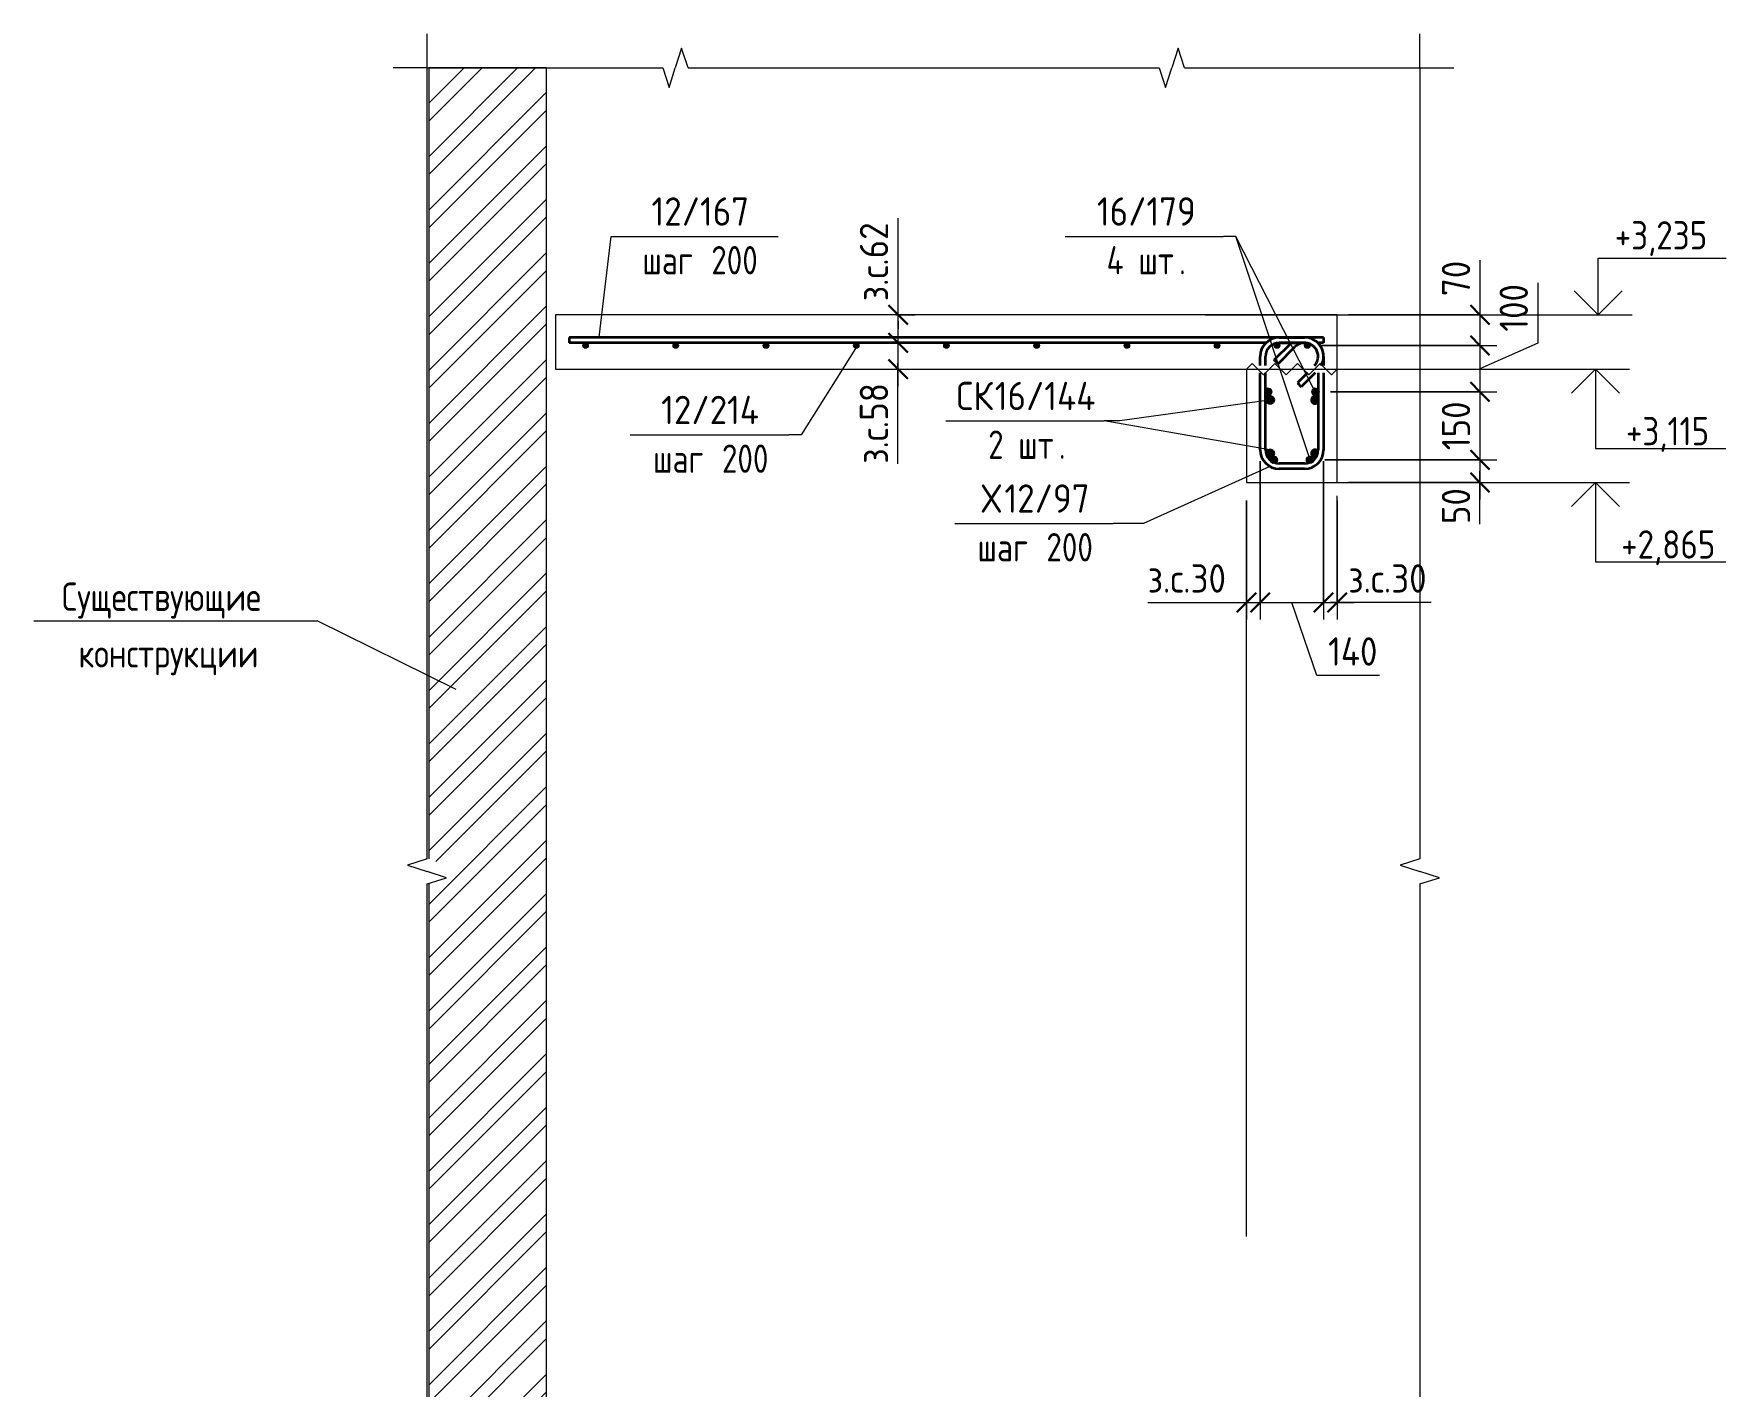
# Model space of a CAD drawing. Header units: millimetres. Extents: x -39853 to 12393, y -4903 to 80275.
# Drawn here: x 1553 to 5289, y 871 to 3855 of the extents above; entities that cross this region are included whole.
import ezdxf

# ---------------------------------------------------------------- set-up
doc = ezdxf.new("R2010")
doc.units = ezdxf.units.MM
for name, color, linetype, lineweight in [('AA_Dim', 7, 'Continuous', 9), ('AA_Dim-25', 7, 'Continuous', 9), ('AA_Linii', 7, 'Continuous', 9), ('AA_Oformlenie', 7, 'Continuous', 9), ('AA_Vinoska', 7, 'Continuous', 9), ('AA_Visotnaya otmetka', 7, 'Continuous', 9), ('AF_Perekritie_Опалубка', 253, 'Continuous', 20), ('AF_Stena_Опалубка', 253, 'Continuous', 20), ('KR_Armatura', 7, 'Continuous', 20), ('KR_Armatura_Tonkie', 7, 'Continuous', 20)]:
    doc.layers.add(name, color=color, linetype=linetype, lineweight=lineweight)
doc.styles.add('GOST Common_1', font='GOST Common.ttf', dxfattribs={"width": 0.85, "height": 62.5})
doc.styles.add('ISOCPEUR_6', font='isocpeur.ttf', dxfattribs={"width": 0.9, "height": 62.5})
doc.styles.add('ISOCPEUR_7', font='isocpeur.ttf', dxfattribs={"width": 0.8, "height": 62.5})
doc.styles.add('ISOCPEUR_8', font='isocpeur.ttf', dxfattribs={"width": 0.85, "height": 62.5})
doc.dimstyles.new('00_Точн_3_знака__прозр__2', dxfattribs={"dimscale": 304.8, "dimtxt": 62.248823, "dimasz": 0.139436, "dimexe": 0.123031, "dimexo": 0.082021, "dimgap": 0.008202, "dimtad": 1, "dimdec": 3, "dimrnd": 0.001, "dimdsep": 46, "dimtxsty": 'ISOCPEUR_6', "dimblk1": 'OBLIQUE', "dimblk2": 'OBLIQUE', "dimsah": 1, "dimcen": 0.09, "dimdle": 0.123031, "dimazin": 0, "dimtfac": 1, "dimtdec": 4, "dimtix": 1, "dimtmove": 1, "dimatfit": 3, "dimfxl": 1, "dimtvp": 1, "dimtolj": 1, "dimtzin": 0, "dimlwd": 18, "dimlwe": 18, "dimarcsym": 2})
doc.dimstyles.new('05_Округл_5мм__прозр__2', dxfattribs={"dimscale": 304.8, "dimtxt": 62.248823, "dimasz": 0.139436, "dimexe": 0.123031, "dimexo": 0.082021, "dimgap": 0.008202, "dimtad": 1, "dimdec": 0, "dimrnd": 5, "dimdsep": 46, "dimtxsty": 'ISOCPEUR_6', "dimblk1": 'OBLIQUE', "dimblk2": 'OBLIQUE', "dimsah": 1, "dimcen": 0.09, "dimdle": 0.123031, "dimazin": 0, "dimtfac": 1, "dimtdec": 4, "dimtix": 1, "dimtmove": 1, "dimatfit": 3, "dimfxl": 1, "dimtvp": 1, "dimtolj": 1, "dimtzin": 0, "dimlwd": 18, "dimlwe": 18, "dimarcsym": 2})
doc.dimstyles.new('05_Округл_5мм__прозр__3', dxfattribs={"dimscale": 304.8, "dimtxt": 62.248823, "dimasz": 0.139436, "dimexe": 0.123031, "dimexo": 0.082021, "dimgap": 0.008202, "dimtad": 1, "dimdec": 0, "dimrnd": 5, "dimdsep": 46, "dimtxsty": 'ISOCPEUR_6', "dimblk1": 'OBLIQUE', "dimblk2": 'OBLIQUE', "dimsah": 1, "dimcen": 0.09, "dimdle": 0.123031, "dimazin": 0, "dimtfac": 1, "dimtdec": 4, "dimtix": 1, "dimtmove": 0, "dimatfit": 3, "dimfxl": 1, "dimtvp": 1, "dimtolj": 1, "dimtzin": 0, "dimlwd": 18, "dimlwe": 18, "dimarcsym": 2})

# ---------------------------------------------------------------- blocks, each defined once
blk = doc.blocks.new('231_Отверстие прямоугольное в стене _Окно_Стена_ - Отверстие прямоугольное с обрамлением-4186206-2-2 Армирование')
at = {"layer": 'AA_Linii'}
for p, q in [((-77050, 2749.1), (-77050, 2835.2)), ((-77250, 2559), (-77250, 2598.4)), ((-77250, 1200.7), (-77250, 2559))]:
    blk.add_line(p, q, dxfattribs=at)
blk = doc.blocks.new('011_Прямоугольник обрыва _ЭлУзла_ - 011_Прямоугольник обрыва _ЭлУзла_-4146452-2-2 Армирование')
at = {"layer": 'AA_Oformlenie'}
for p, q in [((-79058.8, 2034.6), (-79058.8, 3780)), ((-79058.8, 3780), (-78538.4, 3780)), ((-78482.8, 3780), (-77442.7, 3780)), ((-77387, 3780), (-76867.3, 3780)), ((-76867.3, 3780), (-76867.3, 2034.6)), ((-79058.8, -1512.6), (-79058.8, 1978.9)), ((-76867.3, 1978.9), (-76867.3, -1512.6)), ((-79058.8, -3314.3), (-79058.8, -1568.2)), ((-76867.3, -1568.2), (-76867.3, -3314.3)), ((-78538.4, -3314.3), (-79058.8, -3314.3)), ((-77442.7, -3314.3), (-78482.8, -3314.3)), ((-76867.3, -3314.3), (-77387, -3314.3))]:
    blk.add_line(p, q, dxfattribs=at)
blk = doc.blocks.new('Последовательность узлов - 3мм масшт20 маскировка-904226-2-2 Армирование')
at = {"layer": 'AA_Oformlenie'}
for p, q in [((-77249.956293, -2810), (-77237.456293, -2797.5)), ((-77237.456293, -2797.5), (-77212.456293, -2822.5)), ((-77199.956293, -2810), (-77187.456293, -2797.5)), ((-77187.456293, -2797.5), (-77162.456293, -2822.5)), ((-77149.956293, -2810), (-77137.456293, -2797.5)), ((-77137.456293, -2797.5), (-77112.456293, -2822.5)), ((-77099.956293, -2810), (-77087.456293, -2797.5)), ((-77087.456293, -2797.5), (-77062.456293, -2822.5)), ((-77199.956293, -2810), (-77212.456293, -2822.5)), ((-77149.956293, -2810), (-77162.456293, -2822.5)), ((-77099.956293, -2810), (-77112.456293, -2822.5)), ((-77049.956293, -2810), (-77062.456293, -2822.5))]:
    blk.add_line(p, q, dxfattribs=at)
blk = doc.blocks.new('DIMBLOCK126-2-2 Армирование')
at = {"layer": 'AA_Dim-25', "lineweight": 30}
for p, q in [((3461.1, 3173), (3439.8, 3194.3)), ((3461.1, 3173), (3482.3, 3151.8)), ((3461.1, 3115), (3439.8, 3136.3)), ((3461.1, 3115), (3482.3, 3093.8))]:
    blk.add_line(p, q, dxfattribs=at)
at = {"layer": 'AA_Dim-25', "lineweight": 18}
for p, q in [((3461.1, 3077.5), (3461.1, 3210.5)), ((3536.6, 3173), (3423.6, 3173)), ((3460.7, 3114.4), (3461.1, 3144)), ((3461.1, 3173), (3536.6, 3173)), ((3456, 3115), (3498.6, 3115)), ((3461.1, 3115), (3456, 3115)), ((3460.7, 2906.3), (3460.7, 3114.4))]:
    blk.add_line(p, q, dxfattribs=at)
at = {"layer": 'AA_Dim-25', "color": 0, "lineweight": 18, "insert": (3376.5, 2906.3), "char_height": 62.5, "width": 219.786, "attachment_point": 1, "rotation": 90, "line_spacing_factor": 1.149209, "style": 'ISOCPEUR_6'}
blk.add_mtext('з.с.58', dxfattribs=at)
blk = doc.blocks.new('_Oblique')
at = {"color": 0, "linetype": 'ByBlock', "lineweight": -2}
blk.add_line((-0.5, -0.5), (0.5, 0.5), dxfattribs=at)
blk = doc.blocks.new('DIMBLOCK127-2-2 Армирование')
at = {"layer": 'AA_Dim-25', "lineweight": 18}
for p, q in [((3460.7, 3448.2), (3460.7, 3240)), ((3461.1, 3135.5), (3461.1, 3272.5)), ((3456, 3235), (3498.6, 3235)), ((3461.1, 3235), (3456, 3235)), ((3460.7, 3240), (3461.1, 3204)), ((3456, 3173), (3498.6, 3173)), ((3461.1, 3173), (3456, 3173))]:
    blk.add_line(p, q, dxfattribs=at)
at = {"layer": 'AA_Dim-25', "lineweight": 30}
for p, q in [((3461.1, 3235), (3439.8, 3256.3)), ((3461.1, 3235), (3482.3, 3213.8)), ((3461.1, 3173), (3439.8, 3194.3)), ((3461.1, 3173), (3482.3, 3151.8))]:
    blk.add_line(p, q, dxfattribs=at)
at = {"layer": 'AA_Dim-25', "color": 0, "lineweight": 18, "insert": (3376.5, 3265), "char_height": 62.5, "width": 219.786, "attachment_point": 1, "rotation": 90, "line_spacing_factor": 1.149209, "style": 'ISOCPEUR_6'}
blk.add_mtext('з.с.62', dxfattribs=at)
blk = doc.blocks.new('010_Текст с выноской - Текст 2 строки-4146435-2-2 Армирование')
at = {"layer": 'AA_Vinoska'}
blk.add_line((-79926.6, 2559.4), (-79301.6, 2559.4), dxfattribs=at)
blk = doc.blocks.new('DIMBLOCK135-2-2 Армирование')
at = {"layer": 'AA_Dim-25', "lineweight": 18}
for p, q in [((4745.3, 3355.3), (4745.3, 3251.3)), ((4745.3, 3272.5), (4745.3, 3167)), ((4745.3, 3251.3), (4745.3, 3201)), ((4455.1, 3235), (4782.8, 3235)), ((4745.3, 3235), (4455.1, 3235)), ((4395.1, 3167), (4782.8, 3167)), ((4745.3, 3167), (4395.1, 3167))]:
    blk.add_line(p, q, dxfattribs=at)
at = {"layer": 'AA_Dim-25', "lineweight": 30}
for p, q in [((4745.3, 3235), (4724, 3256.3)), ((4745.3, 3235), (4766.5, 3213.8)), ((4745.3, 3167), (4724, 3188.3)), ((4745.3, 3167), (4766.5, 3145.8))]:
    blk.add_line(p, q, dxfattribs=at)
at = {"layer": 'AA_Dim-25', "color": 0, "lineweight": 18, "insert": (4661.1, 3276.3), "char_height": 62.5, "width": 94.81, "attachment_point": 1, "rotation": 90, "line_spacing_factor": 1.149209, "style": 'ISOCPEUR_6'}
blk.add_mtext('70', dxfattribs=at)
blk = doc.blocks.new('DIMBLOCK136-2-2 Армирование')
at = {"layer": 'AA_Dim-25', "lineweight": 18}
for p, q in [((4872.8, 3305.4), (4872.8, 3172.6)), ((4395.1, 3167), (4782.8, 3167)), ((4745.3, 3167), (4395.1, 3167)), ((4872.8, 3172.6), (4745.3, 3116)), ((4745.3, 3167), (4745.3, 3065)), ((4415.1, 3065), (4782.8, 3065)), ((4745.3, 3065), (4415.1, 3065))]:
    blk.add_line(p, q, dxfattribs=at)
at = {"layer": 'AA_Dim-25', "lineweight": 30}
for p, q in [((4745.3, 3167), (4724, 3188.3)), ((4745.3, 3167), (4766.5, 3145.8)), ((4745.3, 3065), (4724, 3086.3)), ((4745.3, 3065), (4766.5, 3043.8))]:
    blk.add_line(p, q, dxfattribs=at)
at = {"layer": 'AA_Dim-25', "color": 0, "lineweight": 18, "insert": (4788.6, 3197.6), "char_height": 62.5, "width": 129.286, "attachment_point": 1, "rotation": 90, "line_spacing_factor": 1.149209, "style": 'ISOCPEUR_6'}
blk.add_mtext('100', dxfattribs=at)
blk = doc.blocks.new('DIMBLOCK137-2-2 Армирование')
at = {"layer": 'AA_Dim-25', "lineweight": 18}
for p, q in [((4415.1, 3065), (4782.8, 3065)), ((4745.3, 3065), (4415.1, 3065)), ((4745.3, 3065), (4745.3, 2915)), ((4403.1, 2915), (4782.8, 2915)), ((4745.3, 2915), (4403.1, 2915))]:
    blk.add_line(p, q, dxfattribs=at)
at = {"layer": 'AA_Dim-25', "lineweight": 30}
for p, q in [((4745.3, 3065), (4724, 3086.3)), ((4745.3, 3065), (4766.5, 3043.8)), ((4745.3, 2915), (4724, 2936.3)), ((4745.3, 2915), (4766.5, 2893.8))]:
    blk.add_line(p, q, dxfattribs=at)
at = {"layer": 'AA_Dim-25', "color": 0, "lineweight": 18, "insert": (4661.1, 2936.1), "char_height": 62.5, "width": 129.286, "attachment_point": 1, "rotation": 90, "line_spacing_factor": 1.149209, "style": 'ISOCPEUR_6'}
blk.add_mtext('150', dxfattribs=at)
blk = doc.blocks.new('DIMBLOCK138-2-2 Армирование')
at = {"layer": 'AA_Dim-25', "lineweight": 18}
for p, q in [((4403.1, 2915), (4782.8, 2915)), ((4745.3, 2915), (4403.1, 2915)), ((4745.3, 2915), (4745.3, 2827.5)), ((4745.3, 2876.9), (4745.3, 2890)), ((4745.3, 2772.9), (4745.3, 2876.9)), ((4455.1, 2865), (4782.8, 2865)), ((4745.3, 2865), (4455.1, 2865))]:
    blk.add_line(p, q, dxfattribs=at)
at = {"layer": 'AA_Dim-25', "lineweight": 30}
for p, q in [((4745.3, 2915), (4724, 2936.3)), ((4745.3, 2915), (4766.5, 2893.8)), ((4745.3, 2865), (4724, 2886.3)), ((4745.3, 2865), (4766.5, 2843.8))]:
    blk.add_line(p, q, dxfattribs=at)
at = {"layer": 'AA_Dim-25', "color": 0, "lineweight": 18, "insert": (4661.1, 2772.9), "char_height": 62.5, "width": 94.81, "attachment_point": 1, "rotation": 90, "line_spacing_factor": 1.149209, "style": 'ISOCPEUR_6'}
blk.add_mtext('50', dxfattribs=at)
blk = doc.blocks.new('DIMBLOCK139-2-2 Армирование')
at = {"layer": 'AA_Dim-25', "lineweight": 18}
for p, q in [((4260.1, 2912), (4260.1, 2562.6)), ((4260.1, 2600.1), (4260.1, 2912)), ((4230.1, 2824.8), (4230.1, 2562.6)), ((4230.1, 2600.1), (4230.1, 2824.8)), ((4011.9, 2600.1), (4220, 2600.1)), ((4192.6, 2600.1), (4260.1, 2600.1)), ((4220, 2600.1), (4245.1, 2600.1))]:
    blk.add_line(p, q, dxfattribs=at)
at = {"layer": 'AA_Dim-25', "lineweight": 30}
for p, q in [((4230.1, 2600.1), (4251.4, 2621.4)), ((4260.1, 2600.1), (4281.4, 2621.4)), ((4230.1, 2600.1), (4208.9, 2578.9)), ((4260.1, 2600.1), (4238.9, 2578.9))]:
    blk.add_line(p, q, dxfattribs=at)
at = {"layer": 'AA_Dim-25', "color": 0, "lineweight": 18, "insert": (4011.9, 2684.3), "char_height": 62.5, "width": 219.786, "attachment_point": 1, "line_spacing_factor": 1.149209, "style": 'ISOCPEUR_6'}
blk.add_mtext('з.с.30', dxfattribs=at)
blk = doc.blocks.new('DIMBLOCK140-2-2 Армирование')
at = {"layer": 'AA_Dim-25', "lineweight": 18}
for p, q in [((4260.1, 2912), (4260.1, 2562.6)), ((4260.1, 2600.1), (4260.1, 2912)), ((4400.1, 2912), (4400.1, 2562.6)), ((4400.1, 2600.1), (4400.1, 2912)), ((4260.1, 2600.1), (4400.1, 2600.1)), ((4385, 2439), (4330.1, 2600.1)), ((4523.8, 2439), (4385, 2439))]:
    blk.add_line(p, q, dxfattribs=at)
at = {"layer": 'AA_Dim-25', "lineweight": 30}
for p, q in [((4260.1, 2600.1), (4281.4, 2621.4)), ((4400.1, 2600.1), (4421.4, 2621.4)), ((4260.1, 2600.1), (4238.9, 2578.9)), ((4400.1, 2600.1), (4378.9, 2578.9))]:
    blk.add_line(p, q, dxfattribs=at)
at = {"layer": 'AA_Dim-25', "color": 0, "lineweight": 18, "insert": (4410, 2523.2), "char_height": 62.5, "width": 136.469, "attachment_point": 1, "line_spacing_factor": 1.149209, "style": 'ISOCPEUR_6'}
blk.add_mtext('140', dxfattribs=at)
blk = doc.blocks.new('DIMBLOCK141-2-2 Армирование')
at = {"layer": 'AA_Dim-25', "lineweight": 18}
for p, q in [((4400.1, 2912), (4400.1, 2562.6)), ((4400.1, 2600.1), (4400.1, 2912)), ((4430.1, 2824.8), (4430.1, 2562.6)), ((4430.1, 2600.1), (4430.1, 2824.8)), ((4400.1, 2600.1), (4467.6, 2600.1)), ((4429.7, 2600.1), (4415.1, 2600.1)), ((4637.9, 2600.1), (4429.7, 2600.1))]:
    blk.add_line(p, q, dxfattribs=at)
at = {"layer": 'AA_Dim-25', "lineweight": 30}
for p, q in [((4400.1, 2600.1), (4421.4, 2621.4)), ((4430.1, 2600.1), (4451.4, 2621.4)), ((4400.1, 2600.1), (4378.9, 2578.9)), ((4430.1, 2600.1), (4408.9, 2578.9))]:
    blk.add_line(p, q, dxfattribs=at)
at = {"layer": 'AA_Dim-25', "color": 0, "lineweight": 18, "insert": (4454.7, 2684.3), "char_height": 62.5, "width": 219.786, "attachment_point": 1, "line_spacing_factor": 1.149209, "style": 'ISOCPEUR_6'}
blk.add_mtext('з.с.30', dxfattribs=at)
blk = doc.blocks.new('042_М_Арматуры - Диам длина поз _ Комментарий-3662934-2-2 Армирование')
at = {"layer": 'AA_Vinoska'}
blk.add_line((-77986.3, -2667.2), (-77636.3, -2667.2), dxfattribs=at)
blk = doc.blocks.new('Высотные отметки - Стрелка вниз высокая-400290-2-2 Армирование')
at = {"layer": 'AA_Vinoska'}
for p, q in [((-76554.8, 2865), (-76404.8, 2865)), ((-76479.8, 2865), (-76532.8, 2812)), ((-76479.8, 2865), (-76479.8, 2690)), ((-76479.8, 2865), (-76426.8, 2812)), ((-76479.8, 2690), (-76192.3, 2690))]:
    blk.add_line(p, q, dxfattribs=at)
blk = doc.blocks.new('Высотные отметки - Стрелка вверх-400292-2-2 Армирование')
at = {"layer": 'AA_Vinoska'}
for p, q in [((-76526.3, 460), (-76243.8, 460)), ((-76526.3, 335), (-76526.3, 460)), ((-76526.3, 335), (-76579.3, 388)), ((-76526.3, 335), (-76473.2, 388)), ((-76601.3, 335), (-76451.3, 335))]:
    blk.add_line(p, q, dxfattribs=at)

msp = doc.modelspace()

# ---------------------------------------------------------------- hatches: boundary and pattern name
at = {"layer": 'AA_Oformlenie'}
h = msp.add_hatch(dxfattribs=at)
h.set_pattern_fill('FP_15', color=250, style=0, pattern_type=2)
h.set_pattern_definition([(45, (5441.71, 825), (-58.9331, 58.9331), []), (45, (5481, 825), (-58.9331, 58.9331), [])])
h.paths.add_polyline_path([(2425.1073, -3314.3051), (2685.1073, -3314.3051), (2685.1073, 3780), (2425.1073, 3780), (2425.1073, 2034.5781), (2440.9132, 2034.5781), (2440.9132, 2006.4237), (2425.1073, 2006.4237), (2425.1073, 2005.2106), (2464.5881, 1992.6737), (2425.1073, 1980.1369), (2425.1073, -1512.5745), (2440.9132, -1512.5745), (2440.9132, -1540.7288), (2425.1073, -1540.7288), (2425.1073, -1541.942), (2464.5881, -1554.4788), (2425.1073, -1567.0157), (2425.1073, -3310.4847)])
at = {"layer": 'KR_Armatura'}
h = msp.add_hatch(color=256, dxfattribs=at)
edge = h.paths.add_edge_path()
edge.add_arc((2771.1073, 3167), 6, 0, 360)
for points in [[(2768.1073, 3161.8038), (2774.1073, 3161.8038), (2777.1073, 3167), (2774.1073, 3172.1962), (2768.1073, 3172.1962), (2765.1073, 3167)], [(2967.2323, 3161.8038), (2973.2323, 3161.8038), (2976.2323, 3167), (2973.2323, 3172.1962), (2967.2323, 3172.1962), (2964.2323, 3167)], [(3166.3573, 3161.8038), (3172.3573, 3161.8038), (3175.3573, 3167), (3172.3573, 3172.1962), (3166.3573, 3172.1962), (3163.3573, 3167)], [(3365.4823, 3161.8038), (3371.4823, 3161.8038), (3374.4823, 3167), (3371.4823, 3172.1962), (3365.4823, 3172.1962), (3362.4823, 3167)], [(3564.6073, 3161.8038), (3570.6073, 3161.8038), (3573.6073, 3167), (3570.6073, 3172.1962), (3564.6073, 3172.1962), (3561.6073, 3167)], [(3763.7323, 3161.8038), (3769.7323, 3161.8038), (3772.7323, 3167), (3769.7323, 3172.1962), (3763.7323, 3172.1962), (3760.7323, 3167)], [(3962.8573, 3161.8038), (3968.8573, 3161.8038), (3971.8573, 3167), (3968.8573, 3172.1962), (3962.8573, 3172.1962), (3959.8573, 3167)], [(4161.9823, 3161.8038), (4167.9823, 3161.8038), (4170.9823, 3167), (4167.9823, 3172.1962), (4161.9823, 3172.1962), (4158.9823, 3167)], [(4294.3224, 3161.8038), (4300.3224, 3161.8038), (4303.3224, 3167), (4300.3224, 3172.1962), (4294.3224, 3172.1962), (4291.3224, 3167)], [(4361.1073, 3161.8038), (4367.1073, 3161.8038), (4370.1073, 3167), (4367.1073, 3172.1962), (4361.1073, 3172.1962), (4358.1073, 3167)], [(4276.3271, 3057.2006), (4283.0952, 3058.7453), (4286.1073, 3065), (4283.0952, 3071.2547), (4276.3271, 3072.7994), (4270.8995, 3068.4711), (4270.8995, 3061.5289)], [(4380.3271, 3057.2006), (4387.0952, 3058.7453), (4390.1073, 3065), (4387.0952, 3071.2547), (4380.3271, 3072.7994), (4374.8995, 3068.4711), (4374.8995, 3061.5289)], [(4288.3271, 2907.2006), (4295.0952, 2908.7453), (4298.1073, 2915), (4295.0952, 2921.2547), (4288.3271, 2922.7994), (4282.8995, 2918.4711), (4282.8995, 2911.5289)], [(4368.3271, 2907.2006), (4375.0952, 2908.7453), (4378.1073, 2915), (4375.0952, 2921.2547), (4368.3271, 2922.7994), (4362.8995, 2918.4711), (4362.8995, 2911.5289)]]:
    msp.add_hatch(color=256, dxfattribs=at).paths.add_polyline_path(points)
h = msp.add_hatch(color=256, dxfattribs=at)
edge = h.paths.add_edge_path()
edge.add_arc((2970.2323, 3167), 6, 0, 360)
h = msp.add_hatch(color=256, dxfattribs=at)
edge = h.paths.add_edge_path()
edge.add_arc((3169.3573, 3167), 6, 0, 360)
h = msp.add_hatch(color=256, dxfattribs=at)
edge = h.paths.add_edge_path()
edge.add_arc((3368.4823, 3167), 6, 0, 360)
h = msp.add_hatch(color=256, dxfattribs=at)
edge = h.paths.add_edge_path()
edge.add_arc((3567.6073, 3167), 6, 0, 360)
h = msp.add_hatch(color=256, dxfattribs=at)
edge = h.paths.add_edge_path()
edge.add_arc((3766.7323, 3167), 6, 0, 360)
h = msp.add_hatch(color=256, dxfattribs=at)
edge = h.paths.add_edge_path()
edge.add_arc((3965.8573, 3167), 6, 0, 360)
h = msp.add_hatch(color=256, dxfattribs=at)
edge = h.paths.add_edge_path()
edge.add_arc((4164.9823, 3167), 6, 0, 360)
h = msp.add_hatch(color=256, dxfattribs=at)
edge = h.paths.add_edge_path()
edge.add_arc((4297.3224, 3167), 6, 0, 360)
h = msp.add_hatch(color=256, dxfattribs=at)
edge = h.paths.add_edge_path()
edge.add_arc((4364.1073, 3167), 6, 0, 360)
h = msp.add_hatch(color=256, dxfattribs=at)
edge = h.paths.add_edge_path()
edge.add_arc((4278.1073, 3065), 8, 0, 360)
h = msp.add_hatch(color=256, dxfattribs=at)
edge = h.paths.add_edge_path()
edge.add_arc((4382.1073, 3065), 8, 0, 360)
h = msp.add_hatch(color=256, dxfattribs=at)
edge = h.paths.add_edge_path()
edge.add_arc((4290.1073, 2915), 8, 0, 360)
h = msp.add_hatch(color=256, dxfattribs=at)
edge = h.paths.add_edge_path()
edge.add_arc((4370.1073, 2915), 8, 0, 360)
at = {"layer": 'KR_Armatura_Tonkie', "lineweight": 35}
h = msp.add_hatch(color=256, dxfattribs=at)
edge = h.paths.add_edge_path()
edge.add_arc((4282.1073, 3047.1006), 8, 0, 360)
for points in [[(4285.5783, 3039.8928), (4289.9067, 3045.3204), (4288.3619, 3052.0885), (4282.1073, 3055.1006), (4275.8526, 3052.0885), (4274.3078, 3045.3204), (4278.6362, 3039.8928)], [(4377.6362, 3039.8928), (4384.6603, 3039.9956), (4388.1073, 3044.318), (4388.1073, 3048.8229), (4387.3619, 3052.0885), (4381.1073, 3055.1006), (4374.8526, 3052.0885), (4373.3078, 3045.3204)], [(4278.6362, 2921.7922), (4285.5783, 2921.7922), (4289.9067, 2927.2198), (4288.3619, 2933.9879), (4282.1073, 2937), (4275.8526, 2933.9879), (4274.3078, 2927.2198), (4278.4705, 2922)], [(4383.9286, 2921.7922), (4384.088, 2922), (4387.085, 2929.2354), (4387.5831, 2933.0187), (4387.085, 2934.1213), (4381.1073, 2937), (4374.8526, 2933.9879), (4373.3078, 2927.2198), (4377.6362, 2921.7922), (4379.3205, 2921.7922)]]:
    msp.add_hatch(color=256, dxfattribs=at).paths.add_polyline_path(points)
h = msp.add_hatch(color=256, dxfattribs=at)
edge = h.paths.add_edge_path()
edge.add_arc((4381.1073, 3047.1006), 8, 90, 337.6442801)
edge.add_line((4388.506, 3044.0577), (4381.1073, 3047.1006))
edge.add_line((4381.1073, 3047.1006), (4381.1073, 3055.1006))
h = msp.add_hatch(color=256, dxfattribs=at)
edge = h.paths.add_edge_path()
edge.add_arc((4381.1073, 3047.1006), 8, 13.7572786, 90)
edge.add_line((4381.1073, 3055.1006), (4381.1073, 3047.1006))
edge.add_line((4381.1073, 3047.1006), (4388.8778, 3049.0031))
h = msp.add_hatch(color=256, dxfattribs=at)
edge = h.paths.add_edge_path()
edge.add_arc((4282.1073, 2929), 8, 0, 360)
h = msp.add_hatch(color=256, dxfattribs=at)
edge = h.paths.add_edge_path()
edge.add_arc((4381.1073, 2929), 8, 90, 290.9010425)
edge.add_line((4383.9613, 2921.5264), (4381.1073, 2929))
edge.add_line((4381.1073, 2929), (4381.1073, 2937))
h = msp.add_hatch(color=256, dxfattribs=at)
edge = h.paths.add_edge_path()
edge.add_arc((4381.1073, 2929), 8, 31.2070147, 90)
edge.add_line((4381.1073, 2937), (4381.1073, 2929))
edge.add_line((4381.1073, 2929), (4387.9497, 2933.1451))

# ---------------------------------------------------------------- linework, layer by layer
at = {"layer": 'AA_Linii'}
for p, q in [((2425.1073, 3780), (2425.1073, 2034.5781)), ((2685.1073, 3780), (2425.1073, 3780)), ((2685.1073, -3314.3051), (2685.1073, 3780)), ((2425.1073, 2006.4237), (2425.1073, 2005.2106)), ((2425.1073, 1980.1369), (2425.1073, -1512.5745))]:
    msp.add_line(p, q, dxfattribs=at)
at = {"layer": 'AA_Vinoska'}
for p, q in [((2421.2868, 3780), (2421.2868, 3855)), ((4612.7361, 3780), (4612.7361, 3855)), ((2983.2263, 3823.3251), (2969.1492, 3780)), ((2997.3035, 3780), (2983.2263, 3823.3251)), ((4078.951, 3823.3251), (4064.8738, 3780)), ((4093.0281, 3780), (4078.951, 3823.3251)), ((2421.2868, 3780), (2346.2868, 3780)), ((2941.6492, 3780), (2955.3992, 3736.6987)), ((2955.3992, 3736.6987), (2969.1492, 3780)), ((4037.3738, 3780), (4051.1238, 3736.6987)), ((4051.1238, 3736.6987), (4064.8738, 3780)), ((4612.7361, 3780), (4687.7361, 3780)), ((2801.1452, 3185.9135), (2827.9462, 3407.8276)), ((2827.9462, 3407.8276), (2846.372, 3407.8276)), ((4206.2, 3408.054), (4179.3989, 3408.054)), ((4206.2, 3407.8276), (4179.3989, 3407.8276)), ((4368.6813, 2918.9605), (4206.2, 3408.054)), ((4381.6826, 3064.8629), (4206.2, 3407.8276)), ((3367.3173, 3160.7875), (3246.7126, 2969.83)), ((4279.8081, 3046.3161), (3950.2272, 3000.6818)), ((3950.2272, 3000.6818), (3916.0015, 3000.6818)), ((4284.8786, 2936.0332), (3916.0015, 3000.6818)), ((3246.7126, 2969.83), (3219.9116, 2969.83)), ((4279.8081, 2899.2058), (4002.3928, 2774.3613)), ((4002.3928, 2774.3613), (3936.0123, 2774.3613)), ((2485.8051, 2407.9506), (2178.4473, 2559.4446)), ((2421.2868, 2034.5781), (2377.9618, 2020.5009)), ((2377.9618, 2020.5009), (2421.2868, 2006.4237)), ((4612.7361, 2034.5781), (4569.411, 2020.5009)), ((4569.411, 2020.5009), (4612.7361, 2006.4237)), ((2464.5881, 1992.6737), (2421.2868, 2006.4237)), ((2421.2868, 1978.9237), (2464.5881, 1992.6737)), ((4656.0374, 1992.6737), (4612.7361, 2006.4237)), ((4612.7361, 1978.9237), (4656.0374, 1992.6737))]:
    msp.add_line(p, q, dxfattribs=at)
at = {"layer": 'AA_Visotnaya otmetka'}
for p, q in [((4138.9324, 3235), (5006.1236, 3235)), ((4138.9324, 3235), (4138.9324, 3235)), ((4092.0572, 3115), (5000.2642, 3115)), ((4092.0572, 3115), (4092.0572, 3115)), ((4338.152, 2865), (5000.2642, 2865)), ((4338.152, 2865), (4338.152, 2865))]:
    msp.add_line(p, q, dxfattribs=at)
at = {"layer": 'AF_Perekritie_Опалубка'}
for p, q in [((4430.1073, 3235), (2705.1073, 3235)), ((2705.1073, 3235), (2705.1073, 3115)), ((4430.1073, 3115), (4430.1073, 3235)), ((2705.1073, 3115), (4230.1073, 3115))]:
    msp.add_line(p, q, dxfattribs=at)
at = {"layer": 'AF_Stena_Опалубка'}
for p, q in [((2685.1073, -3314.3051), (2685.1073, 3780)), ((4230.1073, 3115), (4230.1073, 2865)), ((4430.1073, 2865), (4430.1073, 3115)), ((4230.1073, 2865), (4430.1073, 2865))]:
    msp.add_line(p, q, dxfattribs=at)
at = {"layer": 'KR_Armatura'}
for p, q in [((2768.1073, 3172.1962), (2765.1073, 3167)), ((2765.1073, 3167), (2768.1073, 3161.8038)), ((2774.1073, 3172.1962), (2768.1073, 3172.1962)), ((2768.1073, 3161.8038), (2774.1073, 3161.8038)), ((2777.1073, 3167), (2774.1073, 3172.1962)), ((2774.1073, 3161.8038), (2777.1073, 3167)), ((2967.2323, 3172.1962), (2964.2323, 3167)), ((2964.2323, 3167), (2967.2323, 3161.8038)), ((2973.2323, 3172.1962), (2967.2323, 3172.1962)), ((2967.2323, 3161.8038), (2973.2323, 3161.8038)), ((2976.2323, 3167), (2973.2323, 3172.1962)), ((2973.2323, 3161.8038), (2976.2323, 3167)), ((3166.3573, 3172.1962), (3163.3573, 3167)), ((3163.3573, 3167), (3166.3573, 3161.8038)), ((3172.3573, 3172.1962), (3166.3573, 3172.1962)), ((3166.3573, 3161.8038), (3172.3573, 3161.8038)), ((3175.3573, 3167), (3172.3573, 3172.1962)), ((3172.3573, 3161.8038), (3175.3573, 3167)), ((3365.4823, 3172.1962), (3362.4823, 3167)), ((3362.4823, 3167), (3365.4823, 3161.8038)), ((3371.4823, 3172.1962), (3365.4823, 3172.1962)), ((3365.4823, 3161.8038), (3371.4823, 3161.8038)), ((3374.4823, 3167), (3371.4823, 3172.1962)), ((3371.4823, 3161.8038), (3374.4823, 3167)), ((3564.6073, 3172.1962), (3561.6073, 3167)), ((3561.6073, 3167), (3564.6073, 3161.8038)), ((3570.6073, 3172.1962), (3564.6073, 3172.1962)), ((3564.6073, 3161.8038), (3570.6073, 3161.8038)), ((3573.6073, 3167), (3570.6073, 3172.1962)), ((3570.6073, 3161.8038), (3573.6073, 3167)), ((3763.7323, 3172.1962), (3760.7323, 3167)), ((3760.7323, 3167), (3763.7323, 3161.8038)), ((3769.7323, 3172.1962), (3763.7323, 3172.1962)), ((3763.7323, 3161.8038), (3769.7323, 3161.8038)), ((3772.7323, 3167), (3769.7323, 3172.1962)), ((3769.7323, 3161.8038), (3772.7323, 3167)), ((3962.8573, 3172.1962), (3959.8573, 3167)), ((3959.8573, 3167), (3962.8573, 3161.8038)), ((3968.8573, 3172.1962), (3962.8573, 3172.1962)), ((3962.8573, 3161.8038), (3968.8573, 3161.8038)), ((3971.8573, 3167), (3968.8573, 3172.1962)), ((3968.8573, 3161.8038), (3971.8573, 3167)), ((4161.9823, 3172.1962), (4158.9823, 3167)), ((4158.9823, 3167), (4161.9823, 3161.8038)), ((4167.9823, 3172.1962), (4161.9823, 3172.1962)), ((4161.9823, 3161.8038), (4167.9823, 3161.8038)), ((4170.9823, 3167), (4167.9823, 3172.1962)), ((4167.9823, 3161.8038), (4170.9823, 3167)), ((4294.3224, 3172.1962), (4291.3224, 3167)), ((4291.3224, 3167), (4294.3224, 3161.8038)), ((4300.3224, 3172.1962), (4294.3224, 3172.1962)), ((4294.3224, 3161.8038), (4300.3224, 3161.8038)), ((4303.3224, 3167), (4300.3224, 3172.1962)), ((4300.3224, 3161.8038), (4303.3224, 3167)), ((4361.1073, 3172.1962), (4358.1073, 3167)), ((4358.1073, 3167), (4361.1073, 3161.8038)), ((4367.1073, 3172.1962), (4361.1073, 3172.1962)), ((4361.1073, 3161.8038), (4367.1073, 3161.8038)), ((4370.1073, 3167), (4367.1073, 3172.1962)), ((4367.1073, 3161.8038), (4370.1073, 3167)), ((4276.3271, 3072.7994), (4270.8995, 3068.4711)), ((4270.8995, 3068.4711), (4270.8995, 3061.5289)), ((4283.0952, 3071.2547), (4276.3271, 3072.7994)), ((4286.1073, 3065), (4283.0952, 3071.2547)), ((4283.0952, 3058.7453), (4286.1073, 3065)), ((4380.3271, 3072.7994), (4374.8995, 3068.4711)), ((4374.8995, 3068.4711), (4374.8995, 3061.5289)), ((4387.0952, 3071.2547), (4380.3271, 3072.7994)), ((4390.1073, 3065), (4387.0952, 3071.2547)), ((4387.0952, 3058.7453), (4390.1073, 3065)), ((4270.8995, 3061.5289), (4276.3271, 3057.2006)), ((4276.3271, 3057.2006), (4283.0952, 3058.7453)), ((4374.8995, 3061.5289), (4380.3271, 3057.2006)), ((4380.3271, 3057.2006), (4387.0952, 3058.7453)), ((4288.3271, 2922.7994), (4282.8995, 2918.4711)), ((4282.8995, 2918.4711), (4282.8995, 2911.5289)), ((4295.0952, 2921.2547), (4288.3271, 2922.7994)), ((4298.1073, 2915), (4295.0952, 2921.2547)), ((4295.0952, 2908.7453), (4298.1073, 2915)), ((4368.3271, 2922.7994), (4362.8995, 2918.4711)), ((4362.8995, 2918.4711), (4362.8995, 2911.5289)), ((4375.0952, 2921.2547), (4368.3271, 2922.7994)), ((4378.1073, 2915), (4375.0952, 2921.2547)), ((4375.0952, 2908.7453), (4378.1073, 2915)), ((4282.8995, 2911.5289), (4288.3271, 2907.2006)), ((4288.3271, 2907.2006), (4295.0952, 2908.7453)), ((4362.8995, 2911.5289), (4368.3271, 2907.2006)), ((4368.3271, 2907.2006), (4375.0952, 2908.7453))]:
    msp.add_line(p, q, dxfattribs=at)
for centre, radius in [((2771.1073, 3167), 6), ((2970.2323, 3167), 6), ((3169.3573, 3167), 6), ((3368.4823, 3167), 6), ((3567.6073, 3167), 6), ((3766.7323, 3167), 6), ((3965.8573, 3167), 6), ((4164.9823, 3167), 6), ((4297.3224, 3167), 6), ((4364.1073, 3167), 6), ((4278.1073, 3065), 8), ((4382.1073, 3065), 8), ((4290.1073, 2915), 8), ((4370.1073, 2915), 8)]:
    msp.add_circle(centre, radius, dxfattribs=at)
at = {"layer": 'KR_Armatura_Tonkie', "lineweight": 35}
for p, q in [((4400.1073, 3185), (2735.1073, 3185)), ((2735.1073, 3185), (2735.1073, 3173)), ((4302.1073, 3185), (4358.1073, 3185)), ((4400.1073, 3185), (4400.1073, 3173)), ((4272.8017, 3173), (2735.1073, 3173)), ((4260.1073, 3123), (4260.1073, 3143)), ((4272.1073, 3123), (4272.1073, 3143)), ((4291.2432, 3135.533), (4328.4088, 3172.6985)), ((4299.7285, 3127.0477), (4336.8941, 3164.2132)), ((4358.1073, 3173), (4302.1073, 3173)), ((4302.1073, 3173), (4358.1073, 3173)), ((4400.1073, 3173), (4387.4128, 3173)), ((4400.1073, 3143), (4400.1073, 3123)), ((4260.1073, 2937), (4260.1073, 3107)), ((4272.1073, 2937), (4272.1073, 3107)), ((4299.7285, 3127.0477), (4291.2432, 3135.533)), ((4364.5337, 3107), (4342.1549, 3084.6213)), ((4381.5042, 3107), (4350.6402, 3076.136)), ((4388.1073, 3107), (4388.1073, 2937)), ((4400.1073, 3107), (4400.1073, 2937)), ((4342.1549, 3084.6213), (4350.6402, 3076.136)), ((4275.8526, 3052.0885), (4274.3078, 3045.3204)), ((4274.3078, 3045.3204), (4278.6362, 3039.8928)), ((4282.1073, 3055.1006), (4275.8526, 3052.0885)), ((4278.6362, 3039.8928), (4285.5783, 3039.8928)), ((4288.3619, 3052.0885), (4282.1073, 3055.1006)), ((4285.5783, 3039.8928), (4289.9067, 3045.3204)), ((4289.9067, 3045.3204), (4288.3619, 3052.0885)), ((4374.8526, 3052.0885), (4373.3078, 3045.3204)), ((4373.3078, 3045.3204), (4377.6362, 3039.8928)), ((4381.1073, 3055.1006), (4374.8526, 3052.0885)), ((4377.6362, 3039.8928), (4384.6603, 3039.9956)), ((4387.3619, 3052.0885), (4381.1073, 3055.1006)), ((4381.1073, 3047.1006), (4381.1073, 3055.1006)), ((4381.1073, 3055.1006), (4381.1073, 3047.1006)), ((4381.1073, 3047.1006), (4388.8778, 3049.0031)), ((4388.506, 3044.0577), (4381.1073, 3047.1006)), ((4384.6603, 3039.9956), (4388.1073, 3044.318)), ((4388.1073, 3048.8229), (4387.3619, 3052.0885)), ((4388.1073, 3044.318), (4388.1073, 3048.8229)), ((4275.8526, 2933.9879), (4274.3078, 2927.2198)), ((4274.3078, 2927.2198), (4278.4705, 2922)), ((4282.1073, 2937), (4275.8526, 2933.9879)), ((4278.4705, 2922), (4278.6362, 2921.7922)), ((4278.6362, 2921.7922), (4285.5783, 2921.7922)), ((4288.3619, 2933.9879), (4282.1073, 2937)), ((4285.5783, 2921.7922), (4289.9067, 2927.2198)), ((4289.9067, 2927.2198), (4288.3619, 2933.9879)), ((4374.8526, 2933.9879), (4373.3078, 2927.2198)), ((4373.3078, 2927.2198), (4377.6362, 2921.7922)), ((4381.1073, 2937), (4374.8526, 2933.9879)), ((4377.6362, 2921.7922), (4379.3205, 2921.7922)), ((4379.3205, 2921.7922), (4383.9286, 2921.7922)), ((4387.085, 2934.1213), (4381.1073, 2937)), ((4381.1073, 2929), (4381.1073, 2937)), ((4381.1073, 2937), (4381.1073, 2929)), ((4381.1073, 2929), (4387.9497, 2933.1451)), ((4383.9613, 2921.5264), (4381.1073, 2929)), ((4383.9286, 2921.7922), (4384.088, 2922)), ((4384.088, 2922), (4387.085, 2929.2354)), ((4387.5831, 2933.0187), (4387.085, 2934.1213)), ((4387.085, 2929.2354), (4387.5831, 2933.0187)), ((4358.1073, 2907), (4302.1073, 2907)), ((4358.1073, 2895), (4302.1073, 2895))]:
    msp.add_line(p, q, dxfattribs=at)
for centre in [(4282.1073, 3047.1006), (4282.1073, 2929)]:
    msp.add_circle(centre, 8, dxfattribs=at)
for centre, radius, start, end in [((4302.1073, 3143), 42, 90, 180), ((4358.1073, 3143), 42, 0, 90), ((4358.1073, 3143), 42, 331.4808087, 90), ((4302.1073, 3143), 30, 90, 180), ((4358.1073, 3143), 42, 134.3223954, 135), ((4358.1073, 3143), 30, 0, 135), ((4358.1073, 3143), 30, 317.9289322, 90), ((4381.1073, 3047.1006), 8, 90, 337.6442801), ((4381.1073, 3047.1006), 8, 13.7572786, 90), ((4302.1073, 2937), 42, 180, 270), ((4302.1073, 2937), 30, 180, 270), ((4358.1073, 2937), 30, 270, 360), ((4358.1073, 2937), 42, 270, 360), ((4381.1073, 2929), 8, 90, 290.9010425), ((4381.1073, 2929), 8, 31.2070147, 90)]:
    msp.add_arc(centre, radius, start, end, dxfattribs=at)

# ---------------------------------------------------------------- block references
at = {"layer": 'AA_Linii'}
msp.add_blockref('231_Отверстие прямоугольное в стене _Окно_Стена_ - Отверстие прямоугольное с обрамлением-4186206-2-2 Армирование', (81480.0636, 0), dxfattribs=at)
at = {"layer": 'AA_Oformlenie'}
for name, p in [('011_Прямоугольник обрыва _ЭлУзла_ - 011_Прямоугольник обрыва _ЭлУзла_-4146452-2-2 Армирование', (81480.0636, 0)), ('Последовательность узлов - 3мм масшт20 маскировка-904226-2-2 Армирование', (81480.0636, 5925))]:
    msp.add_blockref(name, p, dxfattribs=at)
at = {"layer": 'AA_Vinoska'}
for name, p in [('042_М_Арматуры - Диам длина поз _ Комментарий-3662934-2-2 Армирование', (80832.6799, 6075.0397)), ('042_М_Арматуры - Диам длина поз _ Комментарий-3662934-2-2 Армирование', (81815.7069, 6075.2661)), ('042_М_Арматуры - Диам длина поз _ Комментарий-3662934-2-2 Армирование', (81815.7069, 6075.0397)), ('042_М_Арматуры - Диам длина поз _ Комментарий-3662934-2-2 Армирование', (81552.3095, 5667.8939)), ('042_М_Арматуры - Диам длина поз _ Комментарий-3662934-2-2 Армирование', (81552.3095, 5667.8939)), ('042_М_Арматуры - Диам длина поз _ Комментарий-3662934-2-2 Армирование', (80856.2195, 5637.0421)), ('Высотные отметки - Стрелка вниз высокая-400290-2-2 Армирование', (81480.0636, 0)), ('042_М_Арматуры - Диам длина поз _ Комментарий-3662934-2-2 Армирование', (81572.3203, 5441.5734)), ('010_Текст с выноской - Текст 2 строки-4146435-2-2 Армирование', (81480.0636, 0))]:
    msp.add_blockref(name, p, dxfattribs=at)
at = {"layer": 'AA_Visotnaya otmetka'}
for name, p in [('Высотные отметки - Стрелка вверх-400292-2-2 Армирование', (81532.4058, 2900)), ('Высотные отметки - Стрелка вниз высокая-400290-2-2 Армирование', (81480.0636, 250))]:
    msp.add_blockref(name, p, dxfattribs=at)

# ---------------------------------------------------------------- texts
at = {"layer": 'AA_Vinoska', "char_height": 62.5, "attachment_point": 1}
for s, insert, width, style in [('12/167', (2916.763, 3494.1802), 263.354344, 'ISOCPEUR_6'), ('16/179', (3899.7899, 3494.4066), 263.354344, 'ISOCPEUR_6'), ('16/179', (3899.7899, 3494.1802), 263.354344, 'ISOCPEUR_6'), ('шаг', (2896.413, 3386.7039), 145.907125, 'ISOCPEUR_7'), (' 200', (3016.7984, 3386.7039), 166.751, 'ISOCPEUR_7'), ('4 ', (3921.1399, 3386.7039), 84.978875, 'ISOCPEUR_7'), ('шт', (3991.2545, 3386.7039), 109.0295, 'ISOCPEUR_7'), ('\\fISOCPEUR|b0|i0|c204|p34|;\\W.8;.', (4081.2128, 3386.7039), 17.637125, 'ISOCPEUR_7'), ('СК', (3589.48, 3087.0344), 102.816422, 'ISOCPEUR_6'), ('СК', (3589.48, 3087.0344), 102.816422, 'ISOCPEUR_6'), ('16/144', (3674.3121, 3087.0344), 274.177125, 'ISOCPEUR_6'), ('16/144', (3674.3121, 3087.0344), 274.177125, 'ISOCPEUR_6'), ('12/214', (2938.0526, 3056.1826), 268.765734, 'ISOCPEUR_6'), ('2 ', (3659.7425, 2979.5581), 80.16875, 'ISOCPEUR_7'), ('шт', (3725.8884, 2979.5581), 109.0295, 'ISOCPEUR_7'), ('шаг', (2919.9526, 2948.7063), 145.907125, 'ISOCPEUR_7'), (' 200', (3040.338, 2948.7063), 166.751, 'ISOCPEUR_7'), ('\\fISOCPEUR|b0|i0|c204|p34|;\\W.8;.', (3815.8467, 2979.5581), 17.637125, 'ISOCPEUR_7'), ('\\fISOCPEUR|b0|i0|c204|p34|;\\W.9;Х', (3645.1534, 2860.7139), 61.329094, 'ISOCPEUR_6'), ('12/97', (3695.7549, 2860.7139), 229.082203, 'ISOCPEUR_6'), ('шаг', (3636.0534, 2753.2376), 145.907125, 'ISOCPEUR_7'), (' 200', (3756.4388, 2753.2376), 166.751, 'ISOCPEUR_7'), ('Существующие', (1615.3106, 2644.0022), 604.773008, 'GOST Common_1'), ('конструкции', (1651.8606, 2519.0022), 516.186539, 'GOST Common_1')]:
    msp.add_mtext(s, dxfattribs=dict(at, insert=insert, width=width, style=style))
at = {"layer": 'AA_Visotnaya otmetka', "char_height": 62.5, "attachment_point": 1, "line_spacing_factor": 1.149209, "style": 'ISOCPEUR_8'}
for s, insert, width in [('+3,235', (5042.7872, 3441.6535), 242.007515), ('+3,115', (5067.5094, 3009.4442), 216.611665), ('+2,865', (5056.9278, 2759.4442), 242.007515)]:
    msp.add_mtext(s, dxfattribs=dict(at, insert=insert, width=width))

# ---------------------------------------------------------------- dimensions: what is measured, and where the dimension line sits
at = {"layer": 'AA_Dim', "lineweight": 18}
for base, p1, p2, dimstyle, override, picture, middle in [((3461.0976, 3235), (3431.0456, 3173), (3431.0456, 3235), '00_Точн_3_знака__прозр__2', {"dimpost": 'з.с.<>', "dimfxl": 62}, 'DIMBLOCK127-2-2 Армирование', (3418.2141, 3374.9228)), ((4745.2785, 3167), (4430.1073, 3235), (4370.1073, 3167), '05_Округл_5мм__прозр__2', {"dimpost": '<>', "dimfxl": 90.686272}, 'DIMBLOCK135-2-2 Армирование', (4702.7916, 3323.7276)), ((4745.2785, 3065), (4370.1073, 3167), (4390.1073, 3065), '05_Округл_5мм__прозр__2', {"dimpost": '<>', "dimfxl": 103.942292}, 'DIMBLOCK136-2-2 Армирование', (4830.2916, 3262.2556)), ((3461.0976, 3173), (3431.0456, 3115), (3561.6073, 3173), '00_Точн_3_знака__прозр__2', {"dimpost": 'з.с.<>', "dimfxl": 142.864813}, 'DIMBLOCK126-2-2 Армирование', (3418.2141, 3016.1442)), ((4745.2785, 2865), (4378.1073, 2915), (4430.1073, 2865), '05_Округл_5мм__прозр__2', {"dimpost": '<>', "dimfxl": 72.138755}, 'DIMBLOCK138-2-2 Армирование', (4702.7916, 2820.3071))]:
    dim = msp.add_linear_dim(base=base, p1=p1, p2=p2, angle=90, dimstyle=dimstyle, override=override, dxfattribs=at)
    dim.commit()
    dim.dimension.update_dxf_attribs({"geometry": picture, "text_midpoint": middle, "dimtype": 160, "text_rotation": 90})
dim = msp.add_linear_dim(base=(4745.2785, 2915), p1=(4390.1073, 3065), p2=(4378.1073, 2915), angle=90, dimstyle='05_Округл_5мм__прозр__3', override={"dimpost": '<>', "dimfxl": 150.479234}, dxfattribs=at)
dim.commit()
dim.dimension.update_dxf_attribs({"geometry": 'DIMBLOCK137-2-2 Армирование', "text_midpoint": (4711.5285, 2990)})
for base, p1, p2, override, picture, middle in [((4260.1073, 2600.1052), (4230.1073, 2849.7873), (4260.1073, 2937), {"dimpost": 'з.с.<>', "dimfxl": 92.22831}, 'DIMBLOCK139-2-2 Армирование', (4121.7649, 2642.592)), ((4400.1073, 2600.1052), (4260.1073, 2937), (4400.1073, 2937), {"dimpost": '<>', "dimfxl": 140}, 'DIMBLOCK140-2-2 Армирование', (4478.278, 2481.4929)), ((4430.1073, 2600.1052), (4400.1073, 2937), (4430.1073, 2849.7873), {"dimpost": 'з.с.<>', "dimfxl": 92.22831}, 'DIMBLOCK141-2-2 Армирование', (4564.6219, 2642.592))]:
    dim = msp.add_linear_dim(base=base, p1=p1, p2=p2, dimstyle='00_Точн_3_знака__прозр__2', override=override, dxfattribs=at)
    dim.commit()
    dim.dimension.update_dxf_attribs({"geometry": picture, "text_midpoint": middle, "dimtype": 160})

doc.saveas('drawing.dxf')
